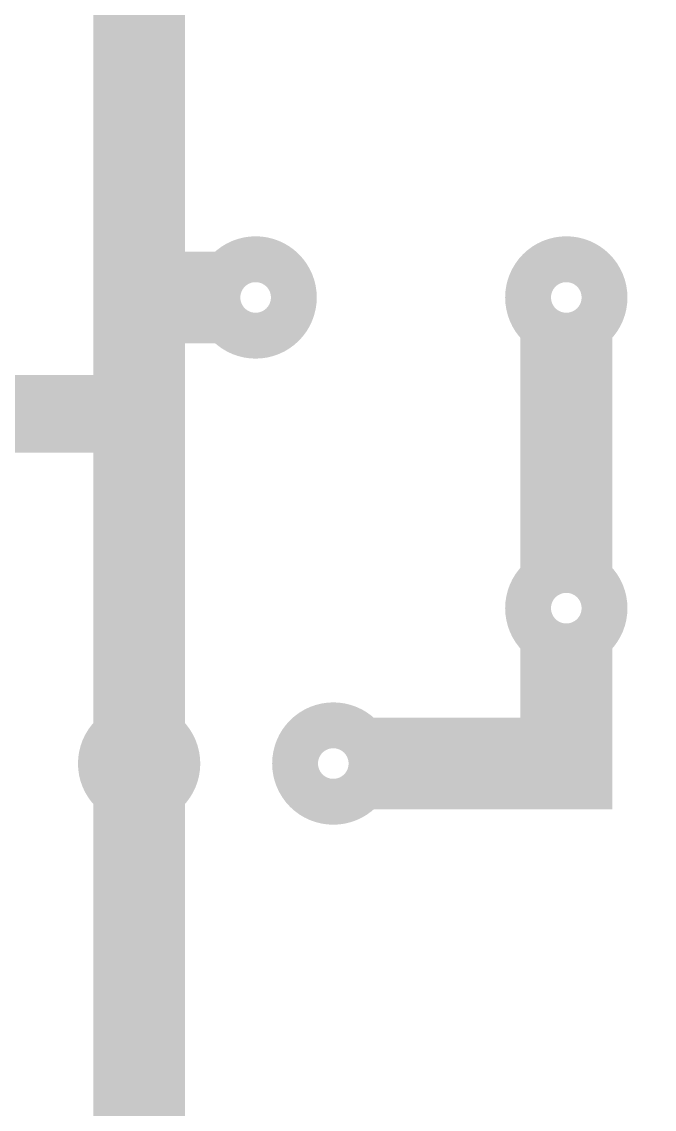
# Model space of a CAD drawing. Extents: x 0 to 395, y 0 to 270.
# Drawn here: x 144.13 to 154.47, y 216.6 to 234.38 of the extents above; entities that cross this region are included whole.
import ezdxf

# ---------------------------------------------------------------- set-up
doc = ezdxf.new("R2010")
doc.units = 0
doc.header["$LTSCALE"] = 0.3
doc.layers.add('TRACK', color=3, linetype='CONTINUOUS')

msp = doc.modelspace()

# ---------------------------------------------------------------- linework, layer by layer
at = {"layer": 'TRACK'}
for points, const_width in [([(146.05, 219.075), (146.05, 243.205), (119.38, 243.205)], 1.5), ([(147.32, 229.87), (146.05, 229.87)], 1.5), ([(153.035, 229.235), (153.035, 225.425)], 1.5), ([(145.415, 227.965), (137.442, 227.965), (137.442, 217.805), (135.255, 217.805)], 1.27), ([(149.86, 222.25), (153.035, 222.25), (153.035, 224.155)], 1.5), ([(134.62, 204.47), (134.62, 201.93), (158.115, 201.93), (158.115, 212.725), (146.05, 212.725), (146.05, 219.71)], 1.5)]:
    msp.add_lwpolyline(points, dxfattribs=dict(at, const_width=const_width))
at = {"layer": 'TRACK', "const_width": 0.75}
for points in [[(147.955, 230.495, 1), (147.955, 229.245, 1)], [(153.035, 230.495, 1), (153.035, 229.245, 1)], [(153.035, 224.165, -1), (153.035, 225.415, -1)], [(146.05, 221.625, 1), (146.05, 222.875, 1)], [(149.225, 221.625, 1), (149.225, 222.875, 1)]]:
    msp.add_lwpolyline(points, format="xyb", close=True, dxfattribs=at)

doc.saveas('drawing.dxf')
